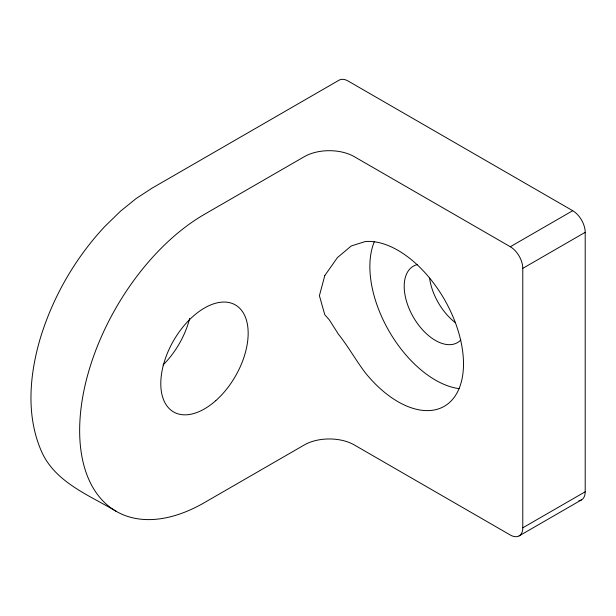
<?xml version="1.0" encoding="UTF-8"?>
<svg xmlns="http://www.w3.org/2000/svg" width="616" height="616" viewBox="0 0 616 616"><rect width="100%" height="100%" fill="white"/><g stroke="black" fill="none" stroke-linecap="round" stroke-linejoin="round"><path stroke-width="0.92" d="M585.2 491.776L522.784 527.812A17.656 10.195 60 0 1 510.302 535.019L354.269 444.929A35.305 20.382 0 0 0 304.343 444.929L204.481 502.587A176.53 101.917 -60 0 1 79.649 430.515A176.53 101.917 -60 0 1 204.481 214.306L304.343 156.656A35.305 20.382 0 0 1 354.269 156.656L510.302 246.739L572.718 210.703A17.656 10.195 60 0 1 585.2 232.324L585.2 491.776A17.656 10.195 60 0 1 578.955 500.654M522.784 527.812L522.784 268.36L585.2 232.324M519.134 535.889L581.543 499.853M572.718 210.703L348.032 80.981A17.656 10.195 60 0 0 339.2 80.111L152.083 188.142L136.151 198.545L120.605 211.095L104.605 226.688C75.183 258.281 53.084 296.558 40.433 337.83L40.025 339.216C29.637 374.921 26.08 414.691 40.772 449.726C53.877 481.881 88.627 494.856 116.216 511.326M189.674 318.349A61.785 35.674 -60 0 1 163.024 365.019M459.074 388.627A92.677 53.507 60 0 1 389.066 331.154A92.677 53.507 60 0 1 374.297 241.788M460.776 340.024A44.136 25.479 60 0 1 413.344 317.14A44.136 25.479 60 0 1 417.232 264.611M455.193 322.53A44.136 25.479 60 0 1 429.598 278.201M510.302 246.739A17.656 10.195 60 0 1 522.784 268.36M324.794 275.583L319.404 295.703L324.794 314.753L329.306 319.866L338.446 334.226C348.209 346.469 355.755 360.114 365.196 372.634A92.677 53.507 60 0 0 463.494 363.856A92.677 53.507 60 0 0 365.196 241.564L351.274 245.953L337.414 257.603L324.794 275.583M215.785 400.646A61.785 35.674 -60 0 0 235.374 304.943A61.785 35.674 -60 0 0 162.278 369.754A61.785 35.674 -60 0 0 215.785 400.646"/></g></svg>
